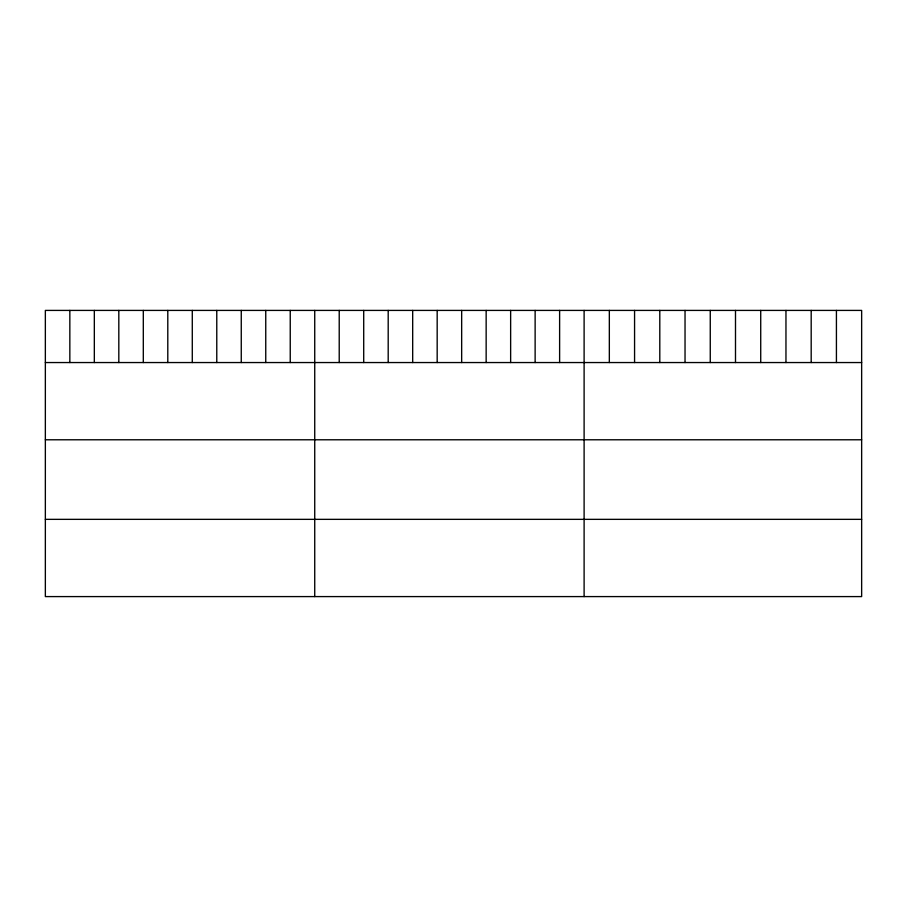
<?xml version="1.0" encoding="UTF-8"?>
<svg xmlns="http://www.w3.org/2000/svg" width="907" height="907" viewBox="0 0 907 907"><rect width="100%" height="100%" fill="white"/><g stroke="black" fill="none" stroke-linecap="round" stroke-linejoin="round"><path stroke-width="1.36" d="M861.65 362.551L861.65 596.591L45.35 596.591L45.35 310.409L861.65 310.409L861.65 362.551L45.35 362.551M45.35 439.782L861.65 439.782M45.35 519.348L861.65 519.348M836.424 310.409L836.424 362.551M811.187 310.409L811.187 362.551M785.961 310.409L785.961 362.551M760.724 310.409L760.724 362.551M735.498 310.409L735.498 362.551M710.26 310.409L710.26 362.551M685.034 310.409L685.034 362.551M659.797 310.409L659.797 362.551M634.571 310.409L634.571 362.551M609.334 310.409L609.334 362.551M584.108 310.409L584.108 596.591M559.619 310.409L559.619 362.551M535.13 310.409L535.13 362.551M510.641 310.409L510.641 362.551M486.152 310.409L486.152 362.551M461.663 310.409L461.663 362.551M437.174 310.409L437.174 362.551M412.685 310.409L412.685 362.551M388.196 310.409L388.196 362.551M363.707 310.409L363.707 362.551M339.218 310.409L339.218 362.551M314.729 310.409L314.729 596.591M290.24 310.409L290.24 362.551M265.751 310.409L265.751 362.551M241.262 310.409L241.262 362.551M216.773 310.409L216.773 362.551M192.284 310.409L192.284 362.551M167.795 310.409L167.795 362.551M143.306 310.409L143.306 362.551M118.817 310.409L118.817 362.551M94.328 310.409L94.328 362.551M69.839 310.409L69.839 362.551"/></g></svg>
